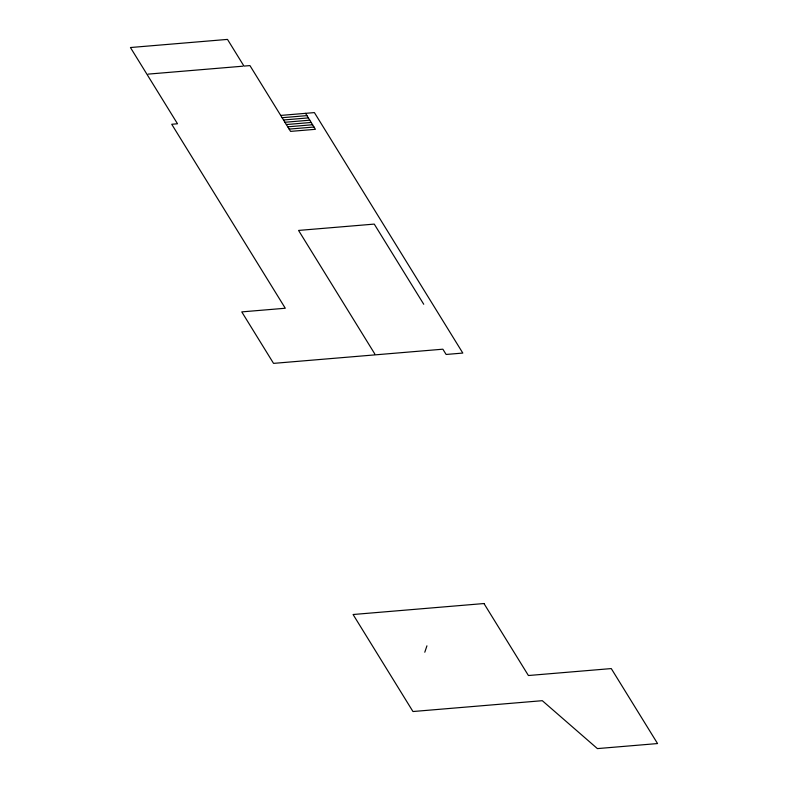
<?xml version="1.0" encoding="UTF-8"?>
<svg xmlns="http://www.w3.org/2000/svg" width="788" height="788" viewBox="0 0 788 788"><rect width="100%" height="100%" fill="white"/><g stroke="black" fill="none" stroke-linecap="round" stroke-linejoin="round"><path stroke-width="1.18" d="M424.791 652.228L426.929 645.835M148.154 74.121L242.743 66.202M280.705 115.422L314.392 112.595L462.812 353.063L446.126 354.462L442.866 349.192L273.544 363.376L241.768 311.89L285.286 308.246L171.725 124.268L177.507 123.775L130.444 47.526L227.486 39.4L243.965 66.093L249.944 65.591L290.555 131.389L315.407 129.311L305.547 113.344M282.114 117.707L306.956 115.619M283.522 119.983L308.364 117.904M284.931 122.268L309.773 120.18M286.339 124.543L311.181 122.465M287.738 126.829L312.59 124.75M289.147 129.104L313.998 127.026M423.737 304.266L374.251 224.097L298.563 230.431L374.802 353.95M483.98 603.539L353.083 614.512L412.961 711.525L542.302 700.69L597.403 748.6L657.556 743.557L611.271 668.579L528.413 675.523L483.98 603.539"/></g></svg>
